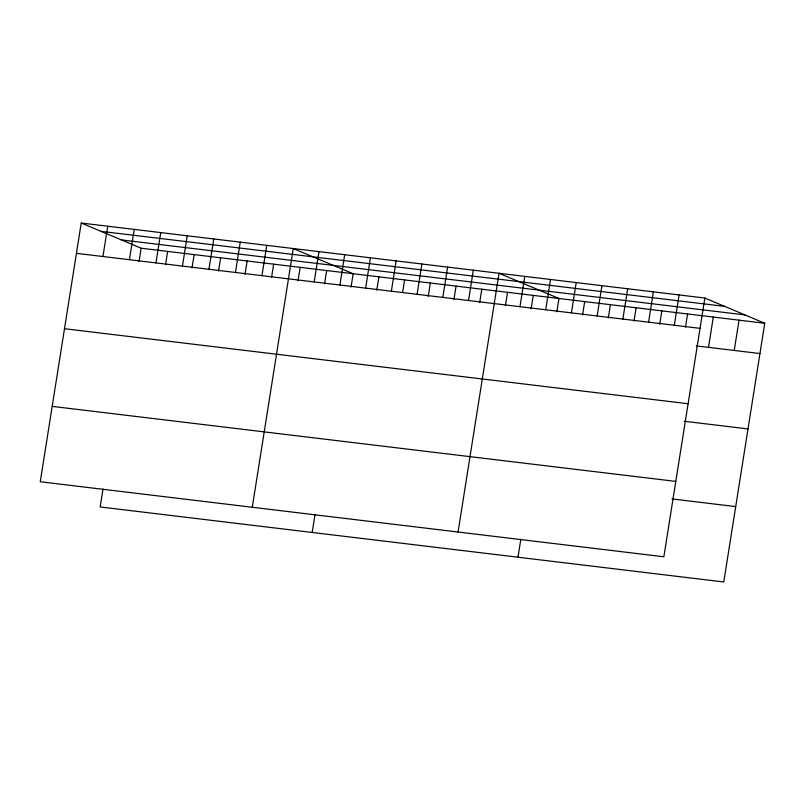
<?xml version="1.0" encoding="UTF-8"?>
<svg xmlns="http://www.w3.org/2000/svg" width="805" height="805" viewBox="0 0 805 805"><rect width="100%" height="100%" fill="white"/><g stroke="black" fill="none" stroke-linecap="round" stroke-linejoin="round"><path stroke-width="1.21" d="M81.235 223.025L40.25 481.752L663.863 556.778L704.838 298.041L81.235 223.025L141.137 248.222L764.75 323.248L723.765 581.975L100.162 506.959L103 489.007M102.929 256.513L107.729 226.215M129.434 259.703L134.234 229.395M139.034 261.555L141.137 248.222M155.939 262.893L160.738 232.585M165.528 264.744L167.641 251.412M182.443 266.083L187.243 235.774M192.033 267.934L194.146 254.601M208.948 269.273L213.748 238.964M218.537 271.124L220.651 257.781M235.452 272.462L240.252 242.154M245.042 274.314L247.155 260.971M261.957 275.652L266.757 245.344M271.547 277.494L273.66 264.161M252.277 507.261L293.262 248.534L353.164 273.73L351.061 287.063M298.051 280.683L300.164 267.351M314.181 281.931L318.981 251.623M324.556 283.873L326.669 270.54M339.901 285.03L344.701 254.722M312.189 532.467L315.027 514.516M365.631 288.12L370.431 257.811M376.78 290.162L378.893 276.819M391.351 291.219L396.151 260.911M402.691 292.044L404.613 279.919M417.081 294.308L421.88 264M428.23 296.351L430.343 283.008M442.8 297.407L447.6 267.099M453.95 299.44L456.063 286.107M468.52 300.496L473.32 270.188M479.679 302.539L481.782 289.206M458.065 532.025L499.05 273.287L558.962 298.484L556.849 311.817M505.399 305.628L507.512 292.296M519.97 306.685L524.769 276.387M531.119 308.728L533.232 295.395M545.699 309.784L550.499 279.476M517.977 557.221L520.825 539.269M571.419 312.873L576.219 282.575M582.568 314.916L584.682 301.583M597.139 315.973L601.939 285.664M608.298 318.005L610.411 304.672M622.869 319.072L627.669 288.764M634.018 321.104L636.131 307.772M648.588 322.161L653.388 291.853M659.738 324.204L661.851 310.861M674.318 325.26L679.118 294.952M685.468 327.293L687.581 313.96M708.501 347.358L713.3 317.049M734.23 350.457L739.03 320.149M100.997 231.337L724.611 306.363M121.374 239.9L744.977 314.926M76.425 253.334L700.038 328.349M696.255 345.888L759.95 353.546M64.491 328.712L688.104 403.738M684.31 421.267L748.006 428.934M52.194 406.374L675.798 481.4M672.014 498.929L735.71 506.597M704.838 298.041L764.75 323.248"/></g></svg>
